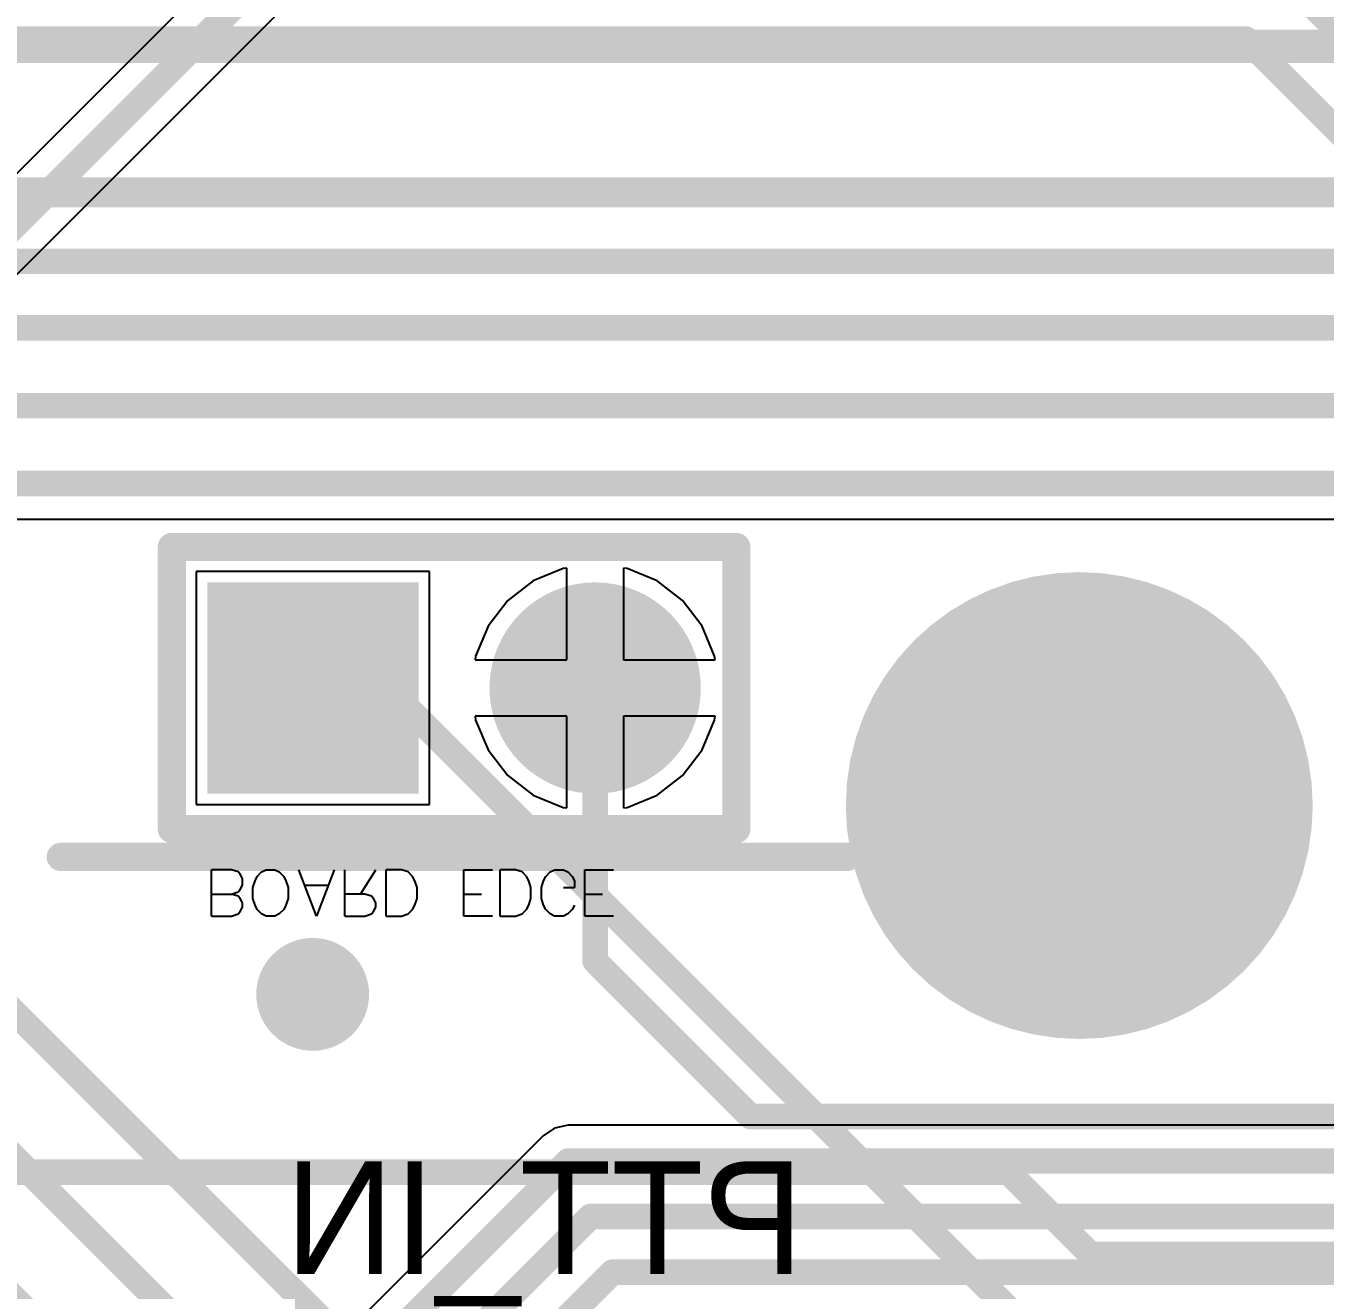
# Model space of a CAD drawing. Header units: millimetres. Extents: x 0 to 7.44, y -3.03 to 0.
# Drawn here: x 3.8393 to 4.2997, y -1.0772 to -0.6292 of the extents above; entities that cross this region are included whole.
import ezdxf

# ---------------------------------------------------------------- set-up
doc = ezdxf.new("R2010")
doc.units = ezdxf.units.MM
doc.header["$MEASUREMENT"] = 0
for name, color, linetype in [('BottomLayer', 5, 'Continuous'), ('BottomOverlay', 54, 'Continuous'), ('BottomSolder', 6, 'Continuous'), ('Mechanical2', 216, 'Continuous'), ('MidLayer1', 16, 'Continuous'), ('MidLayer2', 76, 'Continuous'), ('MultiLayer', 9, 'Continuous'), ('PadHoleLayer', 156, 'Continuous'), ('TopLayer', 1, 'Continuous'), ('TopSolder', 216, 'Continuous'), ('ViaHoleLayer', 16, 'Continuous')]:
    doc.layers.add(name, color=color, linetype=linetype)

# ---------------------------------------------------------------- blocks, each defined once
blk = doc.blocks.new('51022_0200_B_107')
at = {"layer": 'BottomLayer', "const_width": 0.03346}
blk.add_lwpolyline([(0.03327, 0.025, 1), (0.06673, 0.025, 1)], format="xyb", close=True, dxfattribs=at)
at = {"layer": 'BottomLayer'}
blk.add_solid([(-0.08346, -0.00846), (-0.01654, -0.00846), (-0.08346, 0.05846), (-0.01654, 0.05846)], dxfattribs=at)
at = {"layer": 'BottomOverlay', "const_width": 0.01}
for points in [[(-0.10001, -0.025), (-0.10001, 0.075)], [(-0.10001, 0.075), (0.10001, 0.075)], [(0.10001, -0.025), (0.10001, 0.075)], [(-0.10001, -0.025), (0.10001, -0.025)]]:
    blk.add_lwpolyline(points, dxfattribs=at)
at = {"layer": 'BottomOverlay', "const_width": 0.005}
for points in [[(-0.10251, 0.075, 1), (-0.09751, 0.075, 1)], [(-0.10251, 0.075, 1), (-0.09751, 0.075, 1)], [(0.09751, 0.075, 1), (0.10251, 0.075, 1)], [(0.09751, 0.075, 1), (0.10251, 0.075, 1)], [(-0.10251, -0.025, 1), (-0.09751, -0.025, 1)], [(-0.10251, -0.025, 1), (-0.09751, -0.025, 1)], [(0.09751, -0.025, 1), (0.10251, -0.025, 1)], [(0.09751, -0.025, 1), (0.10251, -0.025, 1)]]:
    blk.add_lwpolyline(points, format="xyb", close=True, dxfattribs=at)
at = {"layer": 'BottomSolder', "const_width": 0.03746}
blk.add_lwpolyline([(0.03127, 0.025, 1), (0.06873, 0.025, 1)], format="xyb", close=True, dxfattribs=at)
at = {"layer": 'BottomSolder'}
blk.add_solid([(-0.08746, -0.01246), (-0.01254, -0.01246), (-0.08746, 0.06246), (-0.01254, 0.06246)], dxfattribs=at)
at = {"layer": 'Mechanical2'}
for p, q in [((-0.08591, -0.05582), (-0.08591, -0.03942)), ((-0.07888, -0.03942), (-0.08591, -0.03942)), ((-0.07654, -0.0402), (-0.07888, -0.03942)), ((-0.07576, -0.04098), (-0.07654, -0.0402)), ((-0.07498, -0.04255), (-0.07576, -0.04098)), ((-0.06974, -0.04177), (-0.06818, -0.0402)), ((-0.06818, -0.0402), (-0.06662, -0.03942)), ((-0.06662, -0.03942), (-0.0635, -0.03942)), ((-0.0635, -0.03942), (-0.06193, -0.0402)), ((-0.06193, -0.0402), (-0.06037, -0.04177)), ((-0.04873, -0.05582), (-0.05498, -0.03942)), ((-0.04249, -0.03942), (-0.04873, -0.05582)), ((-0.03866, -0.05582), (-0.03866, -0.03942)), ((-0.03319, -0.04801), (-0.02772, -0.03942)), ((-0.02405, -0.05582), (-0.02405, -0.03942)), ((-0.01859, -0.03942), (-0.02405, -0.03942)), ((-0.01624, -0.0402), (-0.01859, -0.03942)), ((-0.01468, -0.04177), (-0.01624, -0.0402)), ((0.00344, -0.05582), (0.00344, -0.03942)), ((0.00344, -0.03942), (0.01359, -0.03942)), ((0.01633, -0.05582), (0.01633, -0.03942)), ((0.02179, -0.03942), (0.01633, -0.03942)), ((0.02414, -0.0402), (0.02179, -0.03942)), ((0.0257, -0.04177), (0.02414, -0.0402)), ((0.03249, -0.04177), (0.03405, -0.0402)), ((0.03405, -0.0402), (0.03562, -0.03942)), ((0.03562, -0.03942), (0.03874, -0.03942)), ((0.03874, -0.03942), (0.0403, -0.0402)), ((0.0403, -0.0402), (0.04186, -0.04177)), ((0.04639, -0.05582), (0.04639, -0.03942)), ((0.04639, -0.03942), (0.05655, -0.03942)), ((-0.07576, -0.04645), (-0.07498, -0.04489)), ((-0.07498, -0.04489), (-0.07498, -0.04255)), ((-0.07131, -0.04567), (-0.07052, -0.04333)), ((-0.07131, -0.04958), (-0.07131, -0.04567)), ((-0.07052, -0.04333), (-0.06974, -0.04177)), ((-0.06037, -0.04177), (-0.05959, -0.04333)), ((-0.05959, -0.04333), (-0.05881, -0.04567)), ((-0.05881, -0.04567), (-0.05881, -0.04958)), ((-0.05264, -0.04489), (-0.04483, -0.04489)), ((-0.0139, -0.04333), (-0.01468, -0.04177)), ((-0.01312, -0.04567), (-0.0139, -0.04333)), ((-0.01312, -0.04958), (-0.01312, -0.04567)), ((0.02648, -0.04333), (0.0257, -0.04177)), ((0.02726, -0.04567), (0.02648, -0.04333)), ((0.02726, -0.04958), (0.02726, -0.04567)), ((0.03093, -0.04567), (0.03171, -0.04333)), ((0.03093, -0.04958), (0.03093, -0.04567)), ((0.03171, -0.04333), (0.03249, -0.04177)), ((0.03874, -0.04567), (0.04265, -0.04567)), ((0.04186, -0.04177), (0.04265, -0.04333)), ((0.04265, -0.04333), (0.04265, -0.04567)), ((-0.08591, -0.04801), (-0.07888, -0.04801)), ((-0.07888, -0.04801), (-0.07654, -0.04723)), ((-0.07654, -0.04879), (-0.07888, -0.04801)), ((-0.07654, -0.04723), (-0.07576, -0.04645)), ((-0.07576, -0.04958), (-0.07654, -0.04879)), ((-0.07498, -0.05114), (-0.07576, -0.04958)), ((-0.07052, -0.05192), (-0.07131, -0.04958)), ((-0.05881, -0.04958), (-0.05959, -0.05192)), ((-0.03163, -0.04801), (-0.03866, -0.04801)), ((-0.02929, -0.04879), (-0.03163, -0.04801)), ((-0.02851, -0.04958), (-0.02929, -0.04879)), ((-0.02772, -0.05114), (-0.02851, -0.04958)), ((-0.0139, -0.05192), (-0.01312, -0.04958)), ((0.00344, -0.04801), (0.00969, -0.04801)), ((0.02648, -0.05192), (0.02726, -0.04958)), ((0.03171, -0.05192), (0.03093, -0.04958)), ((0.04639, -0.04801), (0.05264, -0.04801)), ((-0.07888, -0.05582), (-0.07654, -0.05504)), ((-0.07654, -0.05504), (-0.07576, -0.05426)), ((-0.07576, -0.05426), (-0.07498, -0.0527)), ((-0.07498, -0.0527), (-0.07498, -0.05114)), ((-0.06974, -0.05348), (-0.07052, -0.05192)), ((-0.06818, -0.05504), (-0.06974, -0.05348)), ((-0.06662, -0.05582), (-0.06818, -0.05504)), ((-0.06193, -0.05504), (-0.0635, -0.05582)), ((-0.06037, -0.05348), (-0.06193, -0.05504)), ((-0.05959, -0.05192), (-0.06037, -0.05348)), ((-0.03163, -0.05582), (-0.02929, -0.05504)), ((-0.02929, -0.05504), (-0.02851, -0.05426)), ((-0.02851, -0.05426), (-0.02772, -0.0527)), ((-0.02772, -0.0527), (-0.02772, -0.05114)), ((-0.01859, -0.05582), (-0.01624, -0.05504)), ((-0.01624, -0.05504), (-0.01468, -0.05348)), ((-0.01468, -0.05348), (-0.0139, -0.05192)), ((0.02179, -0.05582), (0.02414, -0.05504)), ((0.02414, -0.05504), (0.0257, -0.05348)), ((0.0257, -0.05348), (0.02648, -0.05192)), ((0.03249, -0.05348), (0.03171, -0.05192)), ((0.03405, -0.05504), (0.03249, -0.05348)), ((0.03562, -0.05582), (0.03405, -0.05504)), ((0.0403, -0.05504), (0.03874, -0.05582)), ((0.04186, -0.05348), (0.0403, -0.05504)), ((0.04265, -0.05192), (0.04186, -0.05348)), ((-0.08591, -0.05582), (-0.07888, -0.05582)), ((-0.0635, -0.05582), (-0.06662, -0.05582)), ((-0.03866, -0.05582), (-0.03163, -0.05582)), ((-0.02405, -0.05582), (-0.01859, -0.05582)), ((0.01359, -0.05582), (0.00344, -0.05582)), ((0.01633, -0.05582), (0.02179, -0.05582)), ((0.03874, -0.05582), (0.03562, -0.05582)), ((0.05655, -0.05582), (0.04639, -0.05582))]:
    blk.add_line(p, q, dxfattribs=at)
at = {"layer": 'Mechanical2', "const_width": 0.01}
blk.add_lwpolyline([(-0.13937, -0.03485), (0.13937, -0.03485)], dxfattribs=at)
at = {"layer": 'Mechanical2', "const_width": 0.005}
for points in [[(-0.14187, -0.03485, 1), (-0.13687, -0.03485, 1)], [(0.13687, -0.03485, 1), (0.14187, -0.03485, 1)]]:
    blk.add_lwpolyline(points, format="xyb", close=True, dxfattribs=at)
at = {"layer": 'MidLayer1', "const_width": 0.03346}
blk.add_lwpolyline([(0.03327, 0.025, 1), (0.06673, 0.025, 1)], format="xyb", close=True, dxfattribs=at)
at = {"layer": 'MidLayer1'}
blk.add_solid([(-0.08346, -0.00846), (-0.01654, -0.00846), (-0.08346, 0.05846), (-0.01654, 0.05846)], dxfattribs=at)
at = {"layer": 'MidLayer2', "const_width": 0.03346}
blk.add_lwpolyline([(0.03327, 0.025, 1), (0.06673, 0.025, 1)], format="xyb", close=True, dxfattribs=at)
at = {"layer": 'MidLayer2'}
blk.add_solid([(-0.08346, -0.00846), (-0.01654, -0.00846), (-0.08346, 0.05846), (-0.01654, 0.05846)], dxfattribs=at)
at = {"layer": 'MultiLayer', "const_width": 0.03346}
blk.add_lwpolyline([(0.03327, 0.025, 1), (0.06673, 0.025, 1)], format="xyb", close=True, dxfattribs=at)
at = {"layer": 'MultiLayer'}
blk.add_solid([(-0.08346, -0.00846), (-0.01654, -0.00846), (-0.08346, 0.05846), (-0.01654, 0.05846)], dxfattribs=at)
at = {"layer": 'PadHoleLayer', "const_width": 0.02165}
for points in [[(-0.06083, 0.025, 1), (-0.03917, 0.025, 1)], [(0.03917, 0.025, 1), (0.06083, 0.025, 1)]]:
    blk.add_lwpolyline(points, format="xyb", close=True, dxfattribs=at)
at = {"layer": 'TopLayer', "const_width": 0.03346}
blk.add_lwpolyline([(0.03327, 0.025, 1), (0.06673, 0.025, 1)], format="xyb", close=True, dxfattribs=at)
at = {"layer": 'TopLayer'}
blk.add_solid([(-0.08346, -0.00846), (-0.01654, -0.00846), (-0.08346, 0.05846), (-0.01654, 0.05846)], dxfattribs=at)
at = {"layer": 'TopSolder', "const_width": 0.03746}
blk.add_lwpolyline([(0.03127, 0.025, 1), (0.06873, 0.025, 1)], format="xyb", close=True, dxfattribs=at)
at = {"layer": 'TopSolder'}
blk.add_solid([(-0.08746, -0.01246), (-0.01254, -0.01246), (-0.08746, 0.06246), (-0.01254, 0.06246)], dxfattribs=at)

msp = doc.modelspace()

# ---------------------------------------------------------------- linework, layer by layer
at = {"layer": 'BottomLayer'}
for p, q in [((3.99523, -0.52232), (3.69972, -0.81783)), ((3.72131, -0.83201), (4.01682, -0.5365)), ((3.98238, -0.82252), (3.8997, -0.82252)), ((3.8997, -0.82252), (3.8997, -0.9052)), ((3.98238, -0.9052), (3.98238, -0.82252)), ((4.02969, -0.82151), (4.01912, -0.82589)), ((4.03104, -0.82134), (4.02969, -0.82151)), ((4.03104, -0.85386), (4.03104, -0.82134)), ((4.05239, -0.82151), (4.05104, -0.82134)), ((4.05104, -0.82134), (4.05104, -0.85386)), ((4.06296, -0.82589), (4.05239, -0.82151)), ((4.01912, -0.82589), (4.01004, -0.83286)), ((4.07204, -0.83286), (4.06296, -0.82589)), ((4.01004, -0.83286), (4.00307, -0.84194)), ((4.07901, -0.84194), (4.07204, -0.83286)), ((4.00307, -0.84194), (3.99869, -0.85251)), ((4.08339, -0.85251), (4.07901, -0.84194)), ((3.99869, -0.85251), (3.99852, -0.85386)), ((3.99852, -0.85386), (4.03104, -0.85386)), ((4.05104, -0.85386), (4.08356, -0.85386)), ((4.08356, -0.85386), (4.08339, -0.85251)), ((4.03104, -0.87386), (3.99852, -0.87386)), ((3.99852, -0.87386), (3.99869, -0.8752)), ((4.03104, -0.90638), (4.03104, -0.87386)), ((4.08356, -0.87386), (4.05104, -0.87386)), ((4.05104, -0.87386), (4.05104, -0.90638)), ((4.08339, -0.8752), (4.08356, -0.87386)), ((3.99869, -0.8752), (4.00307, -0.88578)), ((4.07901, -0.88578), (4.08339, -0.8752)), ((4.00307, -0.88578), (4.01004, -0.89486)), ((4.07204, -0.89486), (4.07901, -0.88578)), ((4.01004, -0.89486), (4.01912, -0.90182)), ((4.06296, -0.90182), (4.07204, -0.89486)), ((4.01912, -0.90182), (4.02969, -0.9062)), ((4.05239, -0.9062), (4.06296, -0.90182)), ((3.8997, -0.9052), (3.98238, -0.9052)), ((4.02969, -0.9062), (4.03104, -0.90638)), ((4.05104, -0.90638), (4.05239, -0.9062))]:
    msp.add_line(p, q, dxfattribs=at)
at = {"layer": 'BottomLayer', "const_width": 0.00906}
for points in [[(3.70866, -0.82677), (4.00787, -0.52756)], [(4.04104, -0.96065), (4.04104, -0.86386)], [(4.04104, -0.96065), (4.09613, -1.01575)], [(4.09613, -1.01575), (4.35039, -1.01575)]]:
    msp.add_lwpolyline(points, dxfattribs=at)
at = {"layer": 'BottomLayer'}
for points, const_width in [([(4.17323, -0.90551, 1), (4.25197, -0.90551, 1)], 0.07874), ([(4.03878, -0.86386, 1), (4.0433, -0.86386, 1)], 0.00453), ([(3.93094, -0.97244, 1), (3.95094, -0.97244, 1)], 0.02), ([(4.03878, -0.96065, 1), (4.0433, -0.96065, 1)], 0.00453), ([(4.03878, -0.96065, 1), (4.0433, -0.96065, 1)], 0.00453), ([(4.09387, -1.01575, 1), (4.0984, -1.01575, 1)], 0.00453), ([(4.09387, -1.01575, 1), (4.0984, -1.01575, 1)], 0.00453)]:
    msp.add_lwpolyline(points, format="xyb", close=True, dxfattribs=dict(at, const_width=const_width))
at = {"layer": 'BottomSolder', "const_width": 0.08274}
msp.add_lwpolyline([(4.17123, -0.90551, 1), (4.25397, -0.90551, 1)], format="xyb", close=True, dxfattribs=at)
at = {"layer": 'MidLayer1', "const_width": 0.00906}
for points in [[(4.20823, -0.535), (4.68201, -1.00878)], [(3.60841, -0.63381), (4.2716, -0.63381)], [(4.2716, -0.63381), (4.66142, -1.02362)], [(3.59663, -0.74016), (4.05421, -1.19774)], [(3.59247, -0.7874), (4.03521, -1.23014)], [(3.59367, -0.83858), (4.02674, -1.27165)], [(3.94104, -0.86386), (3.9675, -0.86386)], [(3.9675, -0.86386), (4.18725, -1.08361)]]:
    msp.add_lwpolyline(points, dxfattribs=at)
at = {"layer": 'MidLayer1'}
for points, const_width in [([(4.26934, -0.63381, 1), (4.27387, -0.63381, 1)], 0.00453), ([(4.26934, -0.63381, 1), (4.27387, -0.63381, 1)], 0.00453), ([(4.17323, -0.90551, 1), (4.25197, -0.90551, 1)], 0.07874), ([(3.93878, -0.86386, 1), (3.9433, -0.86386, 1)], 0.00453), ([(3.96523, -0.86386, 1), (3.96976, -0.86386, 1)], 0.00453), ([(3.96523, -0.86386, 1), (3.96976, -0.86386, 1)], 0.00453), ([(3.93094, -0.97244, 1), (3.95094, -0.97244, 1)], 0.02)]:
    msp.add_lwpolyline(points, format="xyb", close=True, dxfattribs=dict(at, const_width=const_width))
at = {"layer": 'MidLayer2', "const_width": 0.00906}
for points in [[(3.50508, -0.635), (4.33185, -0.635)], [(3.55118, -0.6874), (4.33701, -0.6874)], [(3.50394, -1.03543), (4.18744, -1.03543)], [(4.18744, -1.03543), (4.21659, -1.06458)], [(4.21659, -1.06458), (4.49765, -1.06458)]]:
    msp.add_lwpolyline(points, dxfattribs=at)
at = {"layer": 'MidLayer2'}
for points, const_width in [([(4.17323, -0.90551, 1), (4.25197, -0.90551, 1)], 0.07874), ([(3.93094, -0.97244, 1), (3.95094, -0.97244, 1)], 0.02), ([(4.18518, -1.03543, 1), (4.18971, -1.03543, 1)], 0.00453), ([(4.18518, -1.03543, 1), (4.18971, -1.03543, 1)], 0.00453), ([(4.21433, -1.06458, 1), (4.21885, -1.06458, 1)], 0.00453), ([(4.21433, -1.06458, 1), (4.21885, -1.06458, 1)], 0.00453)]:
    msp.add_lwpolyline(points, format="xyb", close=True, dxfattribs=dict(at, const_width=const_width))
at = {"layer": 'MultiLayer'}
for points, const_width in [([(4.17323, -0.90551, 1), (4.25197, -0.90551, 1)], 0.07874), ([(3.93094, -0.97244, 1), (3.95094, -0.97244, 1)], 0.02)]:
    msp.add_lwpolyline(points, format="xyb", close=True, dxfattribs=dict(at, const_width=const_width))
at = {"layer": 'TopLayer'}
for p, q in [((3.83201, -0.80398), (4.39634, -0.80398)), ((3.98238, -0.82252), (3.8997, -0.82252)), ((3.8997, -0.82252), (3.8997, -0.9052)), ((3.98238, -0.9052), (3.98238, -0.82252)), ((4.02969, -0.82151), (4.01912, -0.82589)), ((4.03104, -0.82134), (4.02969, -0.82151)), ((4.03104, -0.85386), (4.03104, -0.82134)), ((4.05239, -0.82151), (4.05104, -0.82134)), ((4.05104, -0.82134), (4.05104, -0.85386)), ((4.06296, -0.82589), (4.05239, -0.82151)), ((4.01912, -0.82589), (4.01004, -0.83286)), ((4.07204, -0.83286), (4.06296, -0.82589)), ((4.01004, -0.83286), (4.00307, -0.84194)), ((4.07901, -0.84194), (4.07204, -0.83286)), ((4.00307, -0.84194), (3.99869, -0.85251)), ((4.08339, -0.85251), (4.07901, -0.84194)), ((3.99869, -0.85251), (3.99852, -0.85386)), ((3.99852, -0.85386), (4.03104, -0.85386)), ((4.05104, -0.85386), (4.08356, -0.85386)), ((4.08356, -0.85386), (4.08339, -0.85251)), ((4.03104, -0.87386), (3.99852, -0.87386)), ((3.99852, -0.87386), (3.99869, -0.8752)), ((4.03104, -0.90638), (4.03104, -0.87386)), ((4.08356, -0.87386), (4.05104, -0.87386)), ((4.05104, -0.87386), (4.05104, -0.90638)), ((4.08339, -0.8752), (4.08356, -0.87386)), ((3.99869, -0.8752), (4.00307, -0.88578)), ((4.07901, -0.88578), (4.08339, -0.8752)), ((4.00307, -0.88578), (4.01004, -0.89486)), ((4.07204, -0.89486), (4.07901, -0.88578)), ((4.01004, -0.89486), (4.01912, -0.90182)), ((4.06296, -0.90182), (4.07204, -0.89486)), ((4.01912, -0.90182), (4.02969, -0.9062)), ((4.05239, -0.9062), (4.06296, -0.90182)), ((3.8997, -0.9052), (3.98238, -0.9052)), ((4.02969, -0.9062), (4.03104, -0.90638)), ((4.05104, -0.90638), (4.05239, -0.9062)), ((4.02666, -1.01981), (4.02256, -1.02256)), ((4.0315, -1.01885), (4.02666, -1.01981)), ((4.42913, -1.01885), (4.0315, -1.01885)), ((4.02256, -1.02256), (3.82153, -1.22358))]:
    msp.add_line(p, q, dxfattribs=at)
at = {"layer": 'TopLayer', "const_width": 0.00906}
for points in [[(3.38189, -0.6378), (4.46457, -0.6378)], [(3.75197, -0.68898), (4.47638, -0.68898)], [(3.77559, -0.7126), (4.44094, -0.7126)], [(3.79921, -0.73622), (4.43307, -0.73622)], [(3.8189, -0.76378), (4.42913, -0.76378)], [(3.82677, -0.79134), (4.40157, -0.79134)], [(3.82677, -1.23622), (4.0315, -1.0315)], [(4.0315, -1.0315), (4.4685, -1.0315)], [(3.75197, -1.33858), (4.03937, -1.05118)], [(4.03937, -1.05118), (4.4685, -1.05118)], [(3.6811, -1.43701), (4.04724, -1.07087)], [(4.04724, -1.07087), (4.4685, -1.07087)]]:
    msp.add_lwpolyline(points, dxfattribs=at)
at = {"layer": 'TopLayer'}
for points, const_width in [([(4.17323, -0.90551, 1), (4.25197, -0.90551, 1)], 0.07874), ([(3.93094, -0.97244, 1), (3.95094, -0.97244, 1)], 0.02), ([(4.02923, -1.0315, 1), (4.03376, -1.0315, 1)], 0.00453), ([(4.02923, -1.0315, 1), (4.03376, -1.0315, 1)], 0.00453), ([(4.03711, -1.05118, 1), (4.04163, -1.05118, 1)], 0.00453), ([(4.03711, -1.05118, 1), (4.04163, -1.05118, 1)], 0.00453), ([(4.04498, -1.07087, 1), (4.04951, -1.07087, 1)], 0.00453), ([(4.04498, -1.07087, 1), (4.04951, -1.07087, 1)], 0.00453)]:
    msp.add_lwpolyline(points, format="xyb", close=True, dxfattribs=dict(at, const_width=const_width))
at = {"layer": 'TopSolder', "const_width": 0.08274}
msp.add_lwpolyline([(4.17123, -0.90551, 1), (4.25397, -0.90551, 1)], format="xyb", close=True, dxfattribs=at)
at = {"layer": 'ViaHoleLayer'}
for points, const_width in [([(4.18307, -0.90551, 1), (4.24213, -0.90551, 1)], 0.05906), ([(3.93616, -0.97244, 1), (3.94573, -0.97244, 1)], 0.00956)]:
    msp.add_lwpolyline(points, format="xyb", close=True, dxfattribs=dict(at, const_width=const_width))

# ---------------------------------------------------------------- block references
msp.add_blockref('51022_0200_B_107', (3.99104, -0.88886))

# ---------------------------------------------------------------- texts
at = {"layer": 'BottomOverlay', "text_generation_flag": 2}
msp.add_text('PTT_IN', height=0.039894, dxfattribs=at).set_placement((4.11495, -1.07152))

doc.saveas('drawing.dxf')
